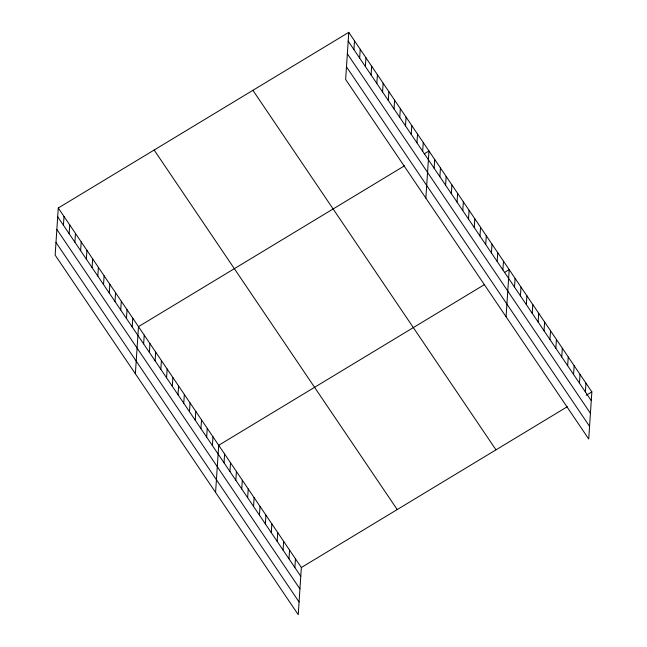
<?xml version="1.0" encoding="UTF-8"?>
<svg xmlns="http://www.w3.org/2000/svg" width="647" height="647" viewBox="0 0 647 647"><rect width="100%" height="100%" fill="white"/><g stroke="black" fill="none" stroke-linecap="round" stroke-linejoin="round"><path stroke-width="0.97" d="M58.279 207.994L55.149 255.12L298.227 614.65L301.356 567.524L58.279 207.994L348.773 32.35L591.851 391.88L588.721 439.006L345.644 79.476L348.773 32.35M63.43 225.237L64.013 216.47M69.156 233.713L69.739 224.946M74.89 242.188L75.473 233.421M80.616 250.664L81.198 241.897M86.35 259.14L86.933 250.373M92.076 267.615L92.658 258.849M97.81 276.091L98.393 267.316M103.536 284.559L104.118 275.792M109.27 293.034L109.853 284.268M114.996 301.51L115.578 292.743M120.73 309.986L121.312 301.219M126.456 318.461L127.038 309.695M132.182 326.937L132.764 318.17M135.369 373.764L138.498 326.638L404.424 165.842M143.642 343.88L144.224 335.114M149.376 352.356L149.958 343.589M155.102 360.832L155.684 352.065M160.836 369.308L161.418 360.541M166.562 377.783L167.144 369.016M172.296 386.259L172.878 377.492M178.022 394.735L178.604 385.96M183.756 403.202L184.338 394.435M189.482 411.678L190.064 402.911M195.216 420.154L195.798 411.387M200.942 428.629L201.524 419.863M206.668 437.105L207.25 428.338M212.402 445.581L212.984 436.814M215.58 492.407L218.71 445.282L484.643 284.486M224.032 462.783L224.614 454.016M229.936 471.517L230.518 462.751M235.84 480.244L236.422 471.477M241.743 488.978L242.326 480.211M247.647 497.713L248.23 488.938M253.551 506.439L254.134 497.672M259.455 515.174L260.037 506.407M265.359 523.9L265.941 515.133M271.263 532.635L271.845 523.868M277.167 541.369L277.749 532.602M283.071 550.096L283.653 541.329M288.974 558.83L289.557 550.063M294.87 567.556L295.461 558.79M353.917 49.593L354.499 40.826M359.651 58.068L360.233 49.301M365.377 66.544L365.959 57.777M371.103 75.02L371.685 66.245M376.837 83.487L377.419 74.72M382.563 91.963L383.145 83.196M388.297 100.439L388.879 91.672M394.023 108.914L394.605 100.148M399.757 117.39L400.339 108.623M405.483 125.866L406.065 117.099M411.217 134.341L411.799 125.567M416.943 142.809L417.525 134.042M422.677 151.285L423.259 142.518M425.855 198.119L428.985 150.994L424.23 153.865M434.137 168.236L434.719 159.469M439.863 176.712L440.445 167.945M445.589 185.188L446.171 176.421M451.323 193.663L451.905 184.888M457.049 202.131L457.631 193.364M462.783 210.607L463.365 201.84M468.509 219.082L469.091 210.315M474.243 227.558L474.825 218.791M479.969 236.034L480.551 227.267M485.703 244.509L486.285 235.743M491.429 252.985L492.011 244.21M497.163 261.453L497.745 252.686M502.889 269.928L503.471 261.162M506.075 316.763L509.205 269.637L504.45 272.508M514.519 287.139L515.101 278.372M520.423 295.865L521.005 287.098M526.326 304.6L526.909 295.833M532.23 313.334L532.813 304.559M538.134 322.06L538.716 313.294M544.038 330.795L544.62 322.028M549.942 339.521L550.524 330.754M555.846 348.256L556.428 339.489M561.75 356.99L562.332 348.215M567.654 365.717L568.236 356.95M573.557 374.451L574.14 365.684M579.461 383.178L580.044 374.411M585.365 391.912L585.947 383.145M301.356 567.524L567.29 406.728M586.303 395.228L591.851 391.88M348.191 41.117L591.269 400.647M347.35 53.774L590.428 413.304M346.485 66.819L589.563 426.341M252.912 90.313L495.99 449.843M154.14 150.031L397.218 509.561M57.696 216.769L300.774 576.291M56.855 229.426L299.933 588.948M55.99 242.463L299.068 601.993"/></g></svg>
